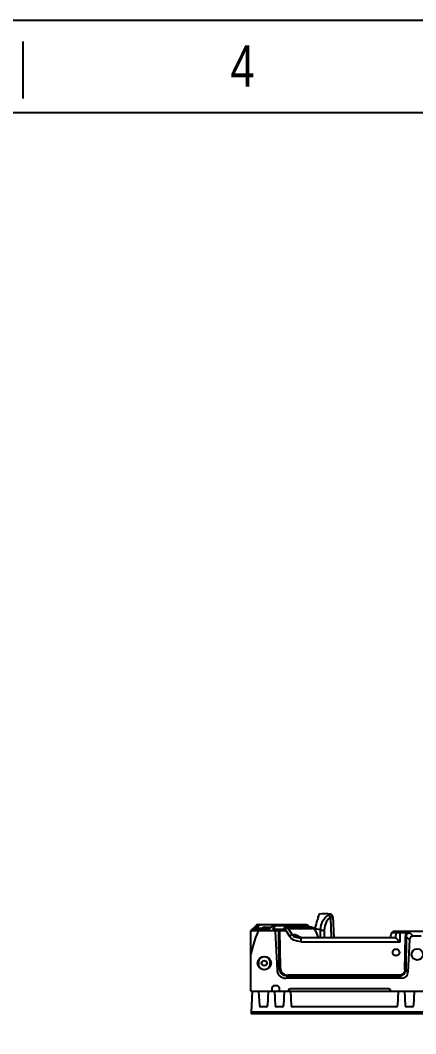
# Model space of a CAD drawing. Header units: millimetres. Extents: x -3132 to 28633, y 682 to 5849.
# Drawn here: x -2123 to -1826, y 2700 to 3462 of the extents above; entities that cross this region are included whole.
import ezdxf

# ---------------------------------------------------------------- set-up
doc = ezdxf.new("R2010")
doc.units = ezdxf.units.MM
doc.styles.add('CKSTANDARD', font='arial.ttf')
doc.styles.add('Roamns', font='romans.shx')

# ---------------------------------------------------------------- blocks, each defined once
blk = doc.blocks.new('standard template')
blk.add_line((9417.5, 30728.2), (9417.5, 30325.4))
blk.add_lwpolyline([(37962.6, 4700.3), (-97.5, 4700.3), (-97.5, 30879.2), (37962.6, 30879.2)], close=True)
at = {"color": 7}
blk.add_lwpolyline([(456.3, 6673.6), (456.3, 5963.9), (456.3, 5254.1), (456.3, 30225.9), (37408.8, 30225.9), (37408.8, 5254.1)], dxfattribs=at)
at = {"style": 'CKSTANDARD', "width": 0.75}
blk.add_text('4', height=294.8, dxfattribs=at).set_placement((10888, 30407.9))
at = {"style": 'Roamns'}
for tag, p in [('PAGE_NAME', (27466, 7593.7)), ('PROJECT_NAME', (27466, 6883.9)), ('DRAWN_NAME', (27466, 6174.1)), ('VERSION', (34241, 6174.1)), ('SELECT_DATA', (27466, 5464.4)), ('PAGE_NUMBER', (34241, 5464.4))]:
    blk.add_attdef(tag, p, '', height=284.5, dxfattribs=at)

msp = doc.modelspace()

# ---------------------------------------------------------------- linework, layer by layer
at = {"linetype": 'Continuous'}
for p, q in [((-1899.279, 2786.49), (-1899.934, 2784.757)), ((-1898.934, 2787.643), (-1899.279, 2786.49)), ((-1899.152, 2787.601), (-1899.177, 2786.896)), ((-1899.102, 2787.937), (-1899.152, 2787.602)), ((-1899.046, 2788.104), (-1899.102, 2787.937)), ((-1899.084, 2787.856), (-1899.047, 2788.103)), ((-1898.835, 2788.659), (-1899.047, 2788.102)), ((-1899.047, 2788.103), (-1899.046, 2788.104)), ((-1898.924, 2787.705), (-1898.949, 2787.564)), ((-1898.923, 2787.705), (-1898.934, 2787.643)), ((-1898.73, 2788.816), (-1898.923, 2787.705)), ((-1898.595, 2789.368), (-1898.73, 2788.816)), ((-1889.604, 2787.406), (-1891.135, 2789.164)), ((-1887.869, 2788.019), (-1889.613, 2789.866)), ((-1889.067, 2772.047), (-1889.604, 2787.406)), ((-1887.872, 2788.097), (-1889.506, 2789.939)), ((-1889.506, 2789.939), (-1889.421, 2789.873)), ((-1889.191, 2789.619), (-1889.402, 2789.869)), ((-1887.872, 2788.097), (-1889.191, 2789.619)), ((-1887.869, 2788.019), (-1887.311, 2772.047)), ((-1948.503, 2778.547), (-1949.503, 2777.547)), ((-1949.503, 2732.047), (-1949.503, 2777.547)), ((-1949.503, 2777.547), (-1932.056, 2777.547)), ((-1948.503, 2778.547), (-1947.336, 2778.547)), ((-1948.433, 2778.618), (-1946.34, 2780.71)), ((-1947.882, 2779.169), (-1947.705, 2779.228)), ((-1947.705, 2779.228), (-1947.461, 2779.144)), ((-1947.498, 2778.837), (-1947.233, 2778.931)), ((-1947.461, 2779.144), (-1947.233, 2778.931)), ((-1947.318, 2778.548), (-1947.336, 2778.547)), ((-1947.202, 2778.563), (-1947.318, 2778.548)), ((-1947.102, 2778.609), (-1947.317, 2778.548)), ((-1946.936, 2778.754), (-1947.102, 2778.609)), ((-1946.528, 2779.31), (-1946.982, 2779.019)), ((-1946.933, 2778.789), (-1946.982, 2779.019)), ((-1946.74, 2779.019), (-1946.982, 2779.019)), ((-1946.934, 2778.752), (-1946.946, 2778.723)), ((-1946.946, 2778.723), (-1946.882, 2778.693)), ((-1945.131, 2781.234), (-1946.934, 2778.752)), ((-1945.627, 2780.427), (-1946.882, 2778.693)), ((-1946.131, 2778.693), (-1944.932, 2780.427)), ((-1946.131, 2778.693), (-1945.935, 2778.723)), ((-1945.803, 2778.547), (-1942.199, 2778.547)), ((-1944.999, 2781.293), (-1945.627, 2780.427)), ((-1945.283, 2778.941), (-1945.08, 2779.032)), ((-1944.4, 2782.047), (-1945.131, 2781.234)), ((-1944.999, 2781.293), (-1945.131, 2781.234)), ((-1943.755, 2780.954), (-1945.08, 2779.032)), ((-1945.03, 2778.789), (-1945.08, 2779.032)), ((-1941.647, 2779.032), (-1945.08, 2779.032)), ((-1944.999, 2781.293), (-1944.332, 2781.293)), ((-1944.932, 2780.427), (-1944.332, 2781.293)), ((-1944.33, 2782.047), (-1944.565, 2781.816)), ((-1944.564, 2782.047), (-1944.4, 2782.047)), ((-1944.399, 2782.047), (-1907.984, 2782.047)), ((-1944.332, 2781.293), (-1944.132, 2781.565)), ((-1944.128, 2781.243), (-1944.332, 2781.293)), ((-1944.132, 2781.565), (-1943.919, 2781.816)), ((-1943.919, 2781.816), (-1943.673, 2782.047)), ((-1943.734, 2777.884), (-1943.788, 2777.547)), ((-1943.424, 2781.379), (-1943.755, 2780.954)), ((-1942.014, 2778.566), (-1942.199, 2778.547)), ((-1942.024, 2778.681), (-1942.167, 2778.588)), ((-1942.025, 2778.681), (-1941.487, 2779.181)), ((-1941.148, 2779.169), (-1941.659, 2778.693)), ((-1940.653, 2779.745), (-1941.487, 2779.181)), ((-1941.487, 2779.181), (-1941.384, 2779.226)), ((-1941.384, 2779.226), (-1941.148, 2779.169)), ((-1941.148, 2779.169), (-1939.769, 2779.169)), ((-1940.21, 2778.693), (-1939.769, 2779.169)), ((-1939.998, 2778.612), (-1940.21, 2778.693)), ((-1939.756, 2778.564), (-1939.998, 2778.612)), ((-1939.494, 2778.547), (-1939.756, 2778.564)), ((-1939.719, 2778.842), (-1939.235, 2779.019)), ((-1936.461, 2778.547), (-1939.494, 2778.547)), ((-1939.324, 2780.047), (-1934.22, 2780.047)), ((-1939.316, 2778.598), (-1939.183, 2778.547)), ((-1938.792, 2779.317), (-1939.235, 2779.019)), ((-1939.185, 2778.789), (-1939.235, 2779.019)), ((-1935.272, 2779.019), (-1939.235, 2779.019)), ((-1938.715, 2779.939), (-1938.054, 2780.047)), ((-1937.703, 2779.576), (-1934.709, 2779.576)), ((-1935.272, 2779.032), (-1933.532, 2780.71)), ((-1933.532, 2780.71), (-1931.229, 2780.71)), ((-1931.229, 2780.71), (-1933.338, 2778.547)), ((-1933.338, 2778.547), (-1924.877, 2778.547)), ((-1932.056, 2777.547), (-1931.23, 2778.417)), ((-1930.677, 2777.582), (-1931.35, 2776.875)), ((-1931.35, 2776.875), (-1929.931, 2748.137)), ((-1907.618, 2781.048), (-1930.878, 2781.048)), ((-1930.677, 2777.582), (-1928.689, 2777.582)), ((-1928.789, 2778.061), (-1928.689, 2777.582)), ((-1928.482, 2777.585), (-1928.689, 2777.582)), ((-1928.288, 2749.865), (-1928.689, 2777.582)), ((-1927.982, 2777.582), (-1927.982, 2778.547)), ((-1927.982, 2777.582), (-1927.582, 2749.865)), ((-1927.982, 2777.582), (-1923.935, 2777.582)), ((-1924.877, 2778.547), (-1924.839, 2779.188)), ((-1924.839, 2779.189), (-1923.574, 2780.047)), ((-1924.839, 2779.189), (-1924.839, 2779.188)), ((-1924.719, 2779.137), (-1924.839, 2779.189)), ((-1924.37, 2778.951), (-1924.719, 2779.137)), ((-1924.599, 2778.276), (-1924.298, 2777.964)), ((-1923.87, 2778.673), (-1924.37, 2778.951)), ((-1924.298, 2777.964), (-1923.935, 2777.582)), ((-1923.935, 2777.582), (-1923.869, 2778.696)), ((-1920.611, 2773.279), (-1923.869, 2778.696)), ((-1923.765, 2778.867), (-1923.859, 2778.68)), ((-1923.672, 2779.052), (-1923.765, 2778.867)), ((-1923.579, 2779.233), (-1923.672, 2779.052)), ((-1923.602, 2779.522), (-1923.635, 2779.912)), ((-1922.105, 2779.201), (-1923.635, 2779.912)), ((-1923.61, 2780.008), (-1923.573, 2780.047)), ((-1923.579, 2779.233), (-1923.602, 2779.522)), ((-1923.071, 2779.267), (-1923.579, 2779.233)), ((-1904.163, 2780.047), (-1923.573, 2780.047)), ((-1921.519, 2779.131), (-1918.676, 2774.406)), ((-1921.496, 2779.131), (-1903.162, 2779.131)), ((-1907.984, 2782.047), (-1907.618, 2781.048)), ((-1906.058, 2780.047), (-1906.143, 2780.214)), ((-1906.008, 2780.924), (-1905.566, 2780.047)), ((-1903.162, 2779.131), (-1904.163, 2780.047)), ((-1902.255, 2778.842), (-1903.162, 2779.131)), ((-1901.293, 2778.649), (-1901.324, 2778.025)), ((-1899.892, 2778.51), (-1901.293, 2778.649)), ((-1900.681, 2776.77), (-1901.13, 2777.691)), ((-1900.681, 2776.77), (-1899.062, 2772.047)), ((-1897.194, 2772.047), (-1897.194, 2777.826)), ((-1897.194, 2777.826), (-1894.463, 2777.826)), ((-1894.463, 2777.826), (-1894.463, 2772.047)), ((-1842.797, 2776.631), (-1843.635, 2775.794)), ((-1843.067, 2776.048), (-1843.634, 2775.793)), ((-1842.171, 2777.047), (-1843.067, 2776.048)), ((-1843.067, 2776.048), (-1840.73, 2776.048)), ((-1842.592, 2776.843), (-1842.797, 2776.631)), ((-1842.171, 2777.047), (-1806.835, 2777.047)), ((-1840.73, 2776.048), (-1840.813, 2771.908)), ((-1840.73, 2776.048), (-1839.833, 2777.047)), ((-1840.73, 2776.048), (-1839.833, 2776.057)), ((-1839.833, 2776.057), (-1838.618, 2776.057)), ((-1838.618, 2776.057), (-1837.268, 2776.048)), ((-1837.407, 2769.152), (-1837.268, 2776.048)), ((-1837.268, 2776.048), (-1837.268, 2777.047)), ((-1837.268, 2776.048), (-1831.82, 2776.048)), ((-1830.017, 2775.767), (-1827.498, 2773.214)), ((-1916.271, 2774.406), (-1918.676, 2774.406)), ((-1914.493, 2773.477), (-1916.271, 2774.406)), ((-1913.169, 2772.117), (-1911.727, 2772.047)), ((-1911.255, 2772.145), (-1912.616, 2772.399)), ((-1911.727, 2769.152), (-1911.727, 2772.047)), ((-1841.329, 2772.047), (-1911.727, 2772.047)), ((-1911.727, 2769.152), (-1837.407, 2769.152)), ((-1844.363, 2772.047), (-1844.281, 2774.083)), ((-1833.853, 2747.983), (-1833.491, 2772.97)), ((-1832.785, 2772.97), (-1833.146, 2747.983)), ((-1830.371, 2770.522), (-1832.785, 2772.97)), ((-1830.371, 2770.522), (-1831.566, 2746.321)), ((-1821.508, 2773.214), (-1827.498, 2773.214)), ((-1944.128, 2754.795), (-1944.132, 2754.794)), ((-1934.88, 2754.8), (-1934.881, 2754.8)), ((-1934.876, 2754.8), (-1934.88, 2754.8)), ((-1944.13, 2751.295), (-1944.126, 2751.295)), ((-1944.126, 2751.295), (-1944.125, 2751.295)), ((-1934.878, 2751.3), (-1934.874, 2751.3)), ((-1929.931, 2748.137), (-1928.288, 2749.865)), ((-1833.146, 2747.983), (-1831.566, 2746.321)), ((-1921.775, 2743.269), (-1923.221, 2741.747)), ((-1836.369, 2741.747), (-1923.221, 2741.747)), ((-1921.775, 2743.269), (-1921.775, 2743.941)), ((-1921.775, 2743.269), (-1837.815, 2743.269)), ((-1837.815, 2743.941), (-1921.737, 2743.941)), ((-1837.815, 2743.941), (-1837.815, 2743.269)), ((-1836.369, 2741.747), (-1837.815, 2743.269)), ((-1949.503, 2732.047), (-1449.503, 2732.047)), ((-1948.567, 2731.998), (-1949.403, 2716.047)), ((-1943.801, 2732.047), (-1943.233, 2721.195)), ((-1936.565, 2732.047), (-1937.133, 2721.195)), ((-1933.852, 2734.152), (-1933.963, 2732.047)), ((-1930.151, 2736.047), (-1931.855, 2736.047)), ((-1931.801, 2732.047), (-1931.233, 2721.195)), ((-1928.043, 2732.047), (-1928.154, 2734.152)), ((-1924.565, 2732.047), (-1925.133, 2721.195)), ((-1921.503, 2732.047), (-1920.348, 2734.047)), ((-1920.348, 2734.047), (-1845.658, 2734.047)), ((-1919.801, 2732.047), (-1919.233, 2721.195)), ((-1845.658, 2734.047), (-1844.503, 2732.047)), ((-1838.885, 2732.047), (-1839.453, 2721.195)), ((-1834.122, 2732.047), (-1833.553, 2721.195)), ((-1826.885, 2732.047), (-1827.453, 2721.195)), ((-1949.403, 2716.047), (-1949.403, 2714.997)), ((-1699.603, 2716.047), (-1949.403, 2716.047)), ((-1699.603, 2714.997), (-1949.403, 2714.997)), ((-1938.132, 2720.247), (-1942.234, 2720.247)), ((-1926.132, 2720.247), (-1930.234, 2720.247)), ((-1840.452, 2720.247), (-1918.234, 2720.247)), ((-1828.452, 2720.247), (-1832.554, 2720.247))]:
    msp.add_line(p, q, dxfattribs=at)
for points in [[(-1899.934, 2784.757), (-1900.641, 2782.582), (-1901.173, 2779.992)], [(-1899.151, 2786.918), (-1899.134, 2787.217), (-1899.084, 2787.856)], [(-1898.358, 2789.791), (-1898.542, 2789.522), (-1898.595, 2789.368)], [(-1897.194, 2777.826), (-1896.667, 2781.63), (-1895.39, 2784.964), (-1893.486, 2787.55), (-1891.135, 2789.163)], [(-1889.604, 2787.406), (-1891.561, 2786.033), (-1893.113, 2783.846), (-1894.112, 2781.034), (-1894.463, 2777.826)], [(-1891.135, 2789.163), (-1890.351, 2789.495), (-1889.834, 2789.722), (-1889.613, 2789.865)], [(-1889.613, 2789.865), (-1889.578, 2789.909), (-1889.543, 2789.934), (-1889.507, 2789.938)], [(-1887.869, 2788.019), (-1888.068, 2787.892), (-1888.66, 2787.692), (-1889.604, 2787.406)], [(-1943.788, 2777.547), (-1946.019, 2772.305), (-1947.834, 2766.455), (-1949.503, 2760.114)], [(-1948.361, 2778.689), (-1948.379, 2778.657), (-1948.365, 2778.641), (-1948.315, 2778.634)], [(-1948.315, 2778.634), (-1948.234, 2778.64), (-1948.145, 2778.655), (-1948.03, 2778.681)], [(-1948.03, 2778.681), (-1947.766, 2778.753), (-1947.498, 2778.837)], [(-1947.233, 2778.931), (-1947.065, 2778.99), (-1946.982, 2779.019)], [(-1947.233, 2778.931), (-1947.175, 2778.736), (-1947.07, 2778.598)], [(-1946.882, 2778.693), (-1947.046, 2778.612), (-1947.202, 2778.563)], [(-1945.803, 2778.547), (-1945.954, 2778.564), (-1946.066, 2778.614), (-1946.131, 2778.693)], [(-1945.935, 2778.723), (-1945.714, 2778.783), (-1945.496, 2778.858), (-1945.283, 2778.941)], [(-1944.565, 2781.816), (-1944.788, 2781.565), (-1944.999, 2781.293)], [(-1943.755, 2780.955), (-1943.919, 2781.12), (-1944.128, 2781.243)], [(-1943.624, 2778.547), (-1943.68, 2778.217), (-1943.734, 2777.884)], [(-1942.666, 2782.047), (-1943.06, 2781.745), (-1943.424, 2781.379)], [(-1942.025, 2778.681), (-1942.043, 2778.655), (-1942.034, 2778.64), (-1941.992, 2778.634)], [(-1941.659, 2778.693), (-1941.833, 2778.618), (-1942.014, 2778.566)], [(-1941.992, 2778.634), (-1941.911, 2778.641), (-1941.819, 2778.657), (-1941.663, 2778.689)], [(-1939.324, 2780.047), (-1939.995, 2779.94), (-1940.617, 2779.635), (-1941.148, 2779.169)], [(-1939.323, 2780.047), (-1939.529, 2780.04), (-1940.653, 2779.745)], [(-1940.21, 2778.693), (-1939.966, 2778.762), (-1939.719, 2778.842)], [(-1939.769, 2779.169), (-1939.299, 2779.632), (-1938.715, 2779.939)], [(-1939.769, 2779.169), (-1939.674, 2779.115), (-1939.583, 2779.045), (-1939.476, 2778.931)], [(-1939.476, 2778.931), (-1939.419, 2778.736), (-1939.316, 2778.598)], [(-1937.703, 2779.576), (-1938.273, 2779.509), (-1938.792, 2779.317)], [(-1937.703, 2779.576), (-1937.754, 2779.808), (-1937.879, 2779.981), (-1938.054, 2780.047)], [(-1931.23, 2778.417), (-1931.386, 2778.491), (-1931.577, 2778.533), (-1931.798, 2778.547)], [(-1930.677, 2777.582), (-1930.8, 2777.909), (-1930.987, 2778.194), (-1931.229, 2778.417)], [(-1929.396, 2778.547), (-1929.05, 2778.42), (-1928.789, 2778.061)], [(-1927.982, 2777.582), (-1928.241, 2777.585), (-1928.482, 2777.585)], [(-1924.877, 2778.547), (-1924.802, 2778.481), (-1924.599, 2778.276)], [(-1923.635, 2779.912), (-1923.631, 2779.963), (-1923.61, 2780.008)], [(-1922.105, 2779.201), (-1922.577, 2779.262), (-1923.071, 2779.267)], [(-1921.496, 2779.131), (-1921.678, 2779.138), (-1921.881, 2779.161), (-1922.105, 2779.201)], [(-1907.984, 2782.047), (-1906.921, 2781.756), (-1906.008, 2780.924)], [(-1906.143, 2780.214), (-1906.829, 2780.831), (-1907.618, 2781.048)], [(-1901.727, 2778.629), (-1902.292, 2779.231), (-1902.908, 2779.679), (-1903.538, 2779.954), (-1904.163, 2780.047)], [(-1901.13, 2777.691), (-1901.341, 2777.996), (-1902.255, 2778.842)], [(-1901.174, 2779.992), (-1901.225, 2779.546), (-1901.265, 2779.098), (-1901.293, 2778.649)], [(-1897.194, 2777.826), (-1898.521, 2778.233), (-1899.892, 2778.51)], [(-1843.634, 2775.793), (-1844.107, 2775.015), (-1844.281, 2774.083)], [(-1842.171, 2777.047), (-1842.442, 2776.967), (-1842.592, 2776.843)], [(-1831.82, 2776.048), (-1832.712, 2775.332), (-1833.273, 2774.317), (-1833.491, 2772.97)], [(-1832.785, 2772.97), (-1832.806, 2773.445), (-1832.721, 2773.963), (-1832.531, 2774.486), (-1832.256, 2774.944), (-1831.898, 2775.293), (-1831.439, 2775.553), (-1830.931, 2775.726), (-1830.437, 2775.796), (-1830.017, 2775.767)], [(-1830.017, 2775.767), (-1830.625, 2775.915), (-1831.229, 2776.014), (-1831.82, 2776.048)], [(-1918.676, 2774.406), (-1919.225, 2774.096), (-1919.885, 2773.711), (-1920.611, 2773.279)], [(-1911.727, 2769.152), (-1914.746, 2769.488), (-1917.249, 2770.362), (-1919.225, 2771.654), (-1920.611, 2773.279)], [(-1918.676, 2774.406), (-1918.132, 2773.861), (-1917.429, 2773.37), (-1916.579, 2772.943), (-1915.587, 2772.584), (-1914.452, 2772.303), (-1913.169, 2772.117)], [(-1913.661, 2772.898), (-1914.69, 2773.413), (-1916.271, 2774.406)], [(-1912.616, 2772.399), (-1913.795, 2772.772), (-1914.799, 2773.24), (-1915.626, 2773.789), (-1916.271, 2774.406)], [(-1912.431, 2772.475), (-1912.861, 2772.709), (-1914.493, 2773.477)], [(-1911.668, 2772.257), (-1913.164, 2772.684), (-1913.661, 2772.898)], [(-1837.407, 2769.152), (-1838.79, 2770.354), (-1839.958, 2771.313), (-1840.813, 2771.908)], [(-1833.491, 2772.97), (-1833.234, 2772.968), (-1832.993, 2772.968), (-1832.785, 2772.97)], [(-1944.132, 2754.794), (-1944.167, 2754.786), (-1944.193, 2754.765), (-1944.212, 2754.73)], [(-1943.982, 2754.743), (-1944.038, 2754.772), (-1944.087, 2754.789), (-1944.128, 2754.795)], [(-1943.98, 2751.346), (-1943.855, 2751.455), (-1943.767, 2751.609), (-1943.707, 2751.8), (-1943.667, 2752.034), (-1943.645, 2752.295), (-1943.633, 2752.586), (-1943.629, 2752.899), (-1943.629, 2753.22), (-1943.635, 2753.539), (-1943.648, 2753.837), (-1943.674, 2754.095), (-1943.715, 2754.317), (-1943.774, 2754.493), (-1943.859, 2754.637), (-1943.982, 2754.743)], [(-1935.027, 2754.748), (-1935.151, 2754.64), (-1935.24, 2754.485), (-1935.299, 2754.295), (-1935.339, 2754.06), (-1935.362, 2753.799), (-1935.373, 2753.508), (-1935.378, 2753.196), (-1935.377, 2752.874), (-1935.372, 2752.556), (-1935.358, 2752.258), (-1935.333, 2751.999), (-1935.291, 2751.778), (-1935.233, 2751.602), (-1935.147, 2751.457), (-1935.024, 2751.352)], [(-1934.881, 2754.8), (-1934.922, 2754.794), (-1934.97, 2754.777), (-1935.027, 2754.748)], [(-1934.797, 2754.735), (-1934.816, 2754.771), (-1934.842, 2754.792), (-1934.876, 2754.8)], [(-1944.21, 2751.359), (-1944.191, 2751.324), (-1944.165, 2751.303), (-1944.13, 2751.295)], [(-1944.125, 2751.295), (-1944.084, 2751.3), (-1944.036, 2751.318), (-1943.98, 2751.346)], [(-1935.024, 2751.352), (-1934.968, 2751.323), (-1934.919, 2751.306), (-1934.878, 2751.3)], [(-1934.874, 2751.3), (-1934.84, 2751.309), (-1934.813, 2751.33), (-1934.795, 2751.365)], [(-1921.775, 2743.269), (-1924.506, 2743.851), (-1926.503, 2745.244), (-1927.759, 2747.269), (-1928.288, 2749.865)], [(-1927.582, 2749.865), (-1927.839, 2749.863), (-1928.08, 2749.863), (-1928.288, 2749.865)], [(-1927.582, 2749.865), (-1927.096, 2747.241), (-1925.846, 2745.38), (-1924.037, 2744.299), (-1921.737, 2743.941)], [(-1833.853, 2747.983), (-1834.184, 2746.194), (-1835.038, 2744.922), (-1836.268, 2744.187), (-1837.815, 2743.941)], [(-1837.815, 2743.269), (-1835.891, 2743.703), (-1834.465, 2744.7), (-1833.551, 2746.142), (-1833.146, 2747.983)], [(-1833.146, 2747.983), (-1833.352, 2747.981), (-1833.593, 2747.981), (-1833.853, 2747.983)]]:
    msp.add_lwpolyline(points, dxfattribs=at)
for centre, radius in [((-1840.503, 2761.147), 2.5), ((-1824.503, 2759.647), 4.25), ((-1939.503, 2753.047), 5.05), ((-1939.503, 2753.047), 5), ((-1939.503, 2753.047), 2)]:
    msp.add_circle(centre, radius, dxfattribs=at)
for centre, radius, start, end in [((-1893.503, 2764.183), 26.064, 81.179235, 100.744146), ((-1897.653, 2787.546), 1.5, 157.839548, 178), ((-1945.76, 2777.047), 3, 94.992776, 135), ((-1940.709, 2775.079), 7.964, 118.955024, 135), ((-1939.503, 2753.047), 4.789, 20.80548, 159.263607), ((-1939.503, 2753.047), 4.789, 200.80548, 339.263607), ((-1931.855, 2734.047), 2, 90, 177), ((-1930.151, 2734.047), 2, 3, 90), ((-1942.234, 2721.247), 1, 183, 270), ((-1938.132, 2721.247), 1, 270, 357), ((-1930.234, 2721.247), 1, 183, 270), ((-1926.132, 2721.247), 1, 270, 357), ((-1918.234, 2721.247), 1, 183, 270), ((-1840.452, 2721.247), 1, 270, 357), ((-1832.554, 2721.247), 1, 183, 270), ((-1828.452, 2721.247), 1, 270, 357)]:
    msp.add_arc(centre, radius, start, end, dxfattribs=at)
for centre, major_axis, ratio, start_param, end_param in [((-1935.963, 2779.045), (0.85, 0.352), 0.4142136, -2.3561945, -0.8115781), ((-1928.109, 2775.079), (5.79, 5.683), 0.9636469, 1.2815016, 1.5615393), ((-1932.728, 2776.133), (1.174, 1.235), 0.5868492, -0.5099543, 0.5088634), ((-1925.458, 2775.079), (5.737, -5.666), 0.9756176, 9.3691062, 9.4309489), ((-1921.237, 2775.079), (9.34, -6.528), 0.4884705, 3.0369614, 3.2551563), ((-1841.45, 2769.047), (0.181, 2.998), 0.5759473, -0.2710121, 0.0347796), ((-1824.852, 2767.653), (-4.733, 4.799), 0.5934486, -0.5294856, 0.4991325), ((-1916.835, 2755.182), (-11.153, -11.733), 0.5868492, -0.5099543, 0.5088634), ((-1840.94, 2751.364), (7.983, -8.398), 0.5868492, -0.5088634, 0.5099543)]:
    msp.add_ellipse(centre, major_axis=major_axis, ratio=ratio, start_param=start_param, end_param=end_param, dxfattribs=at)

# ---------------------------------------------------------------- block references
at = {"lineweight": -3, "transparency": 33554595, "xscale": 0.1062003192476745, "yscale": 0.1062003192476745, "zscale": 0.1062003192476745}
msp.add_blockref('standard template', (-3121.222, 182.912), dxfattribs=at)

doc.saveas('drawing.dxf')
